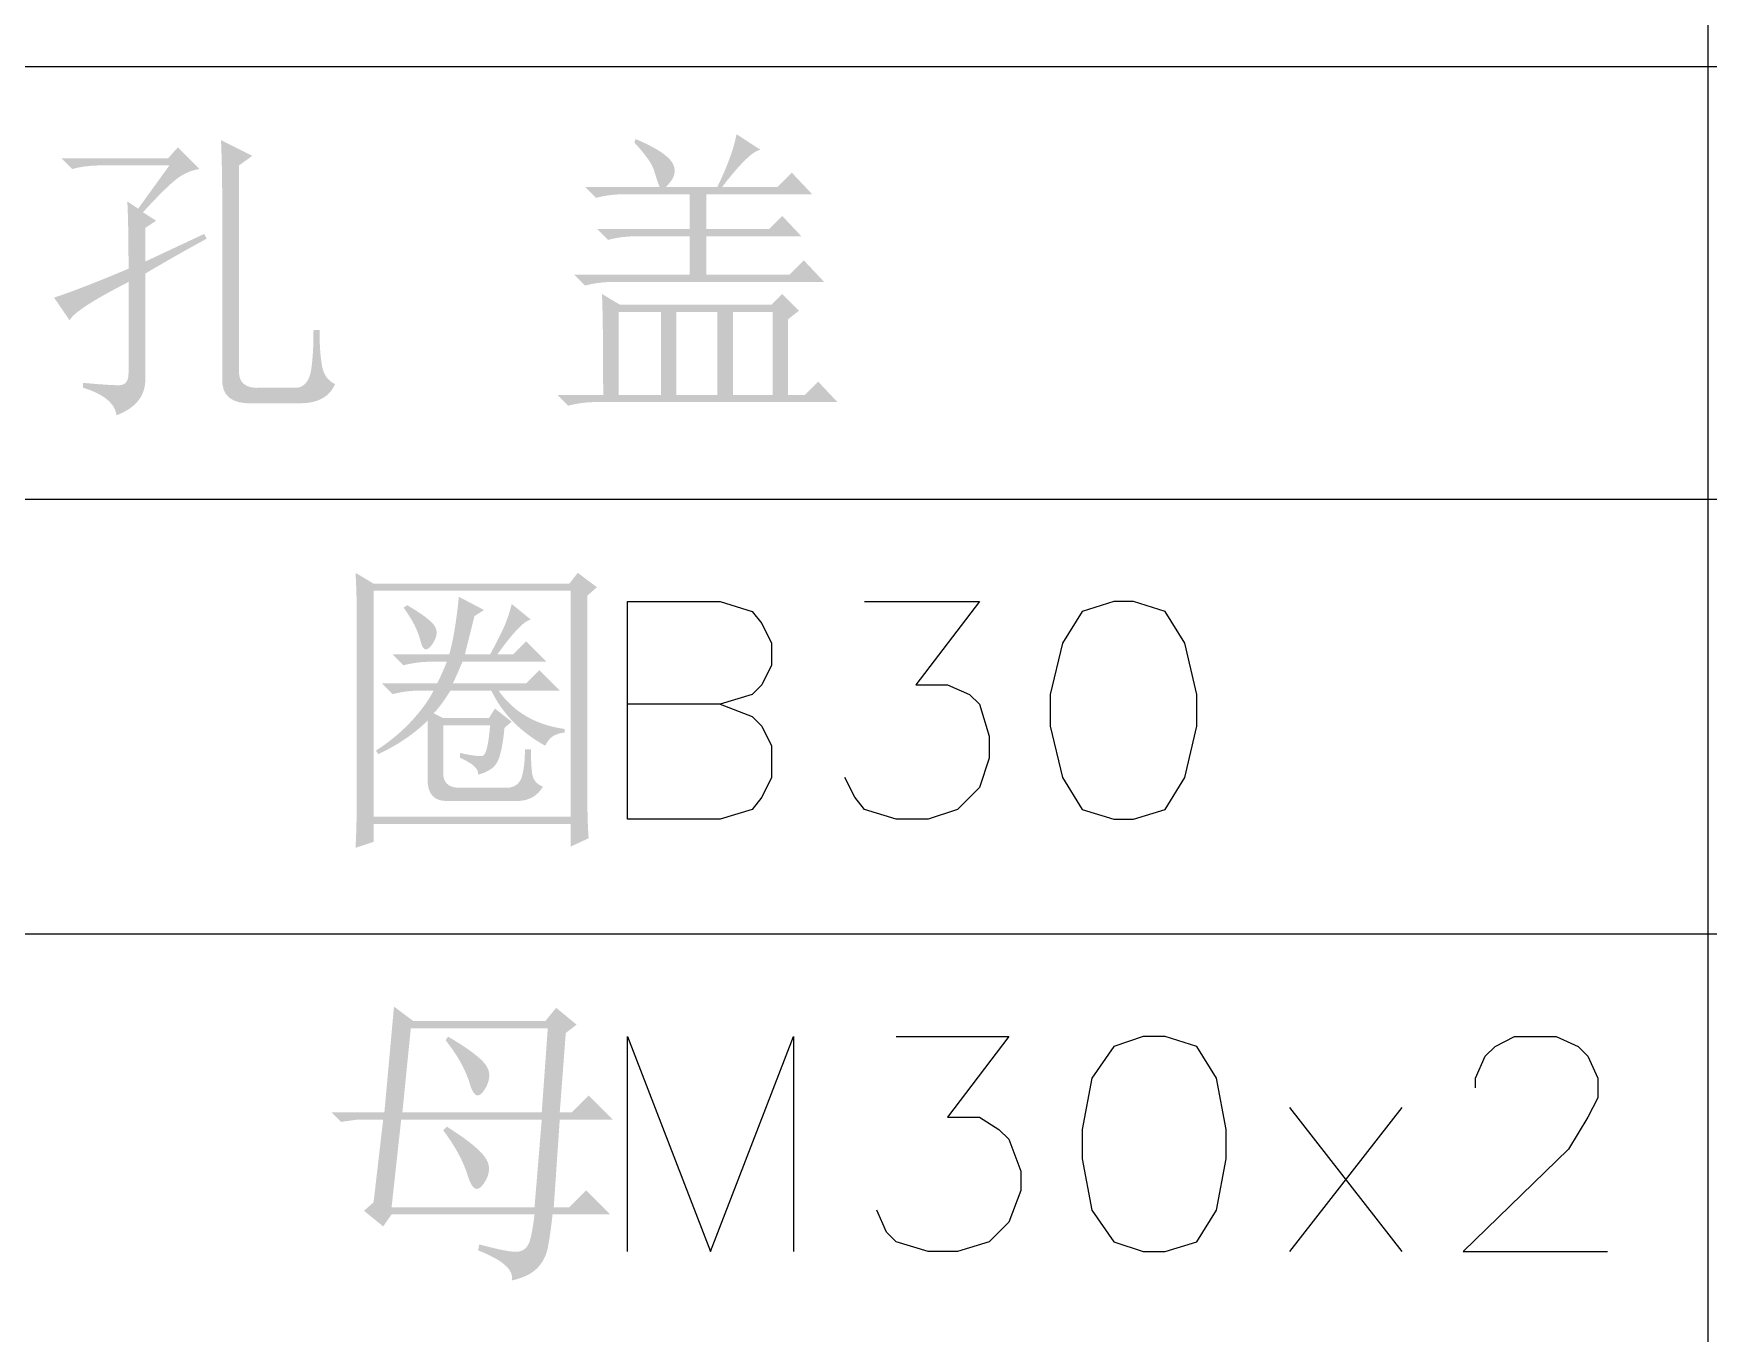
# Model space of a CAD drawing. Header units: millimetres. Extents: x 0 to 841, y 0 to 1189.
# Drawn here: x 707.77 to 736.78, y 148.38 to 170.9 of the extents above; entities that cross this region are included whole.
import ezdxf

# ---------------------------------------------------------------- set-up
doc = ezdxf.new("R2010")
doc.units = ezdxf.units.MM
doc.layers.add('C00-00-00', color=7, linetype='Continuous')

msp = doc.modelspace()

# ---------------------------------------------------------------- hatches: boundary and pattern name
at = {"layer": 'C00-00-00'}
h = msp.add_hatch(color=256, dxfattribs=at)
edge = h.paths.add_edge_path(flags=0)
edge.add_spline(control_points=[(719.884619, 166.078991), (719.884619, 166.078991), (719.884619, 164.643075), (719.884619, 164.643075), (719.884619, 164.643075), (720.571433, 164.643075), (720.571433, 164.643075), (720.571433, 164.643075), (720.571433, 166.078991), (720.571433, 166.078991), (720.571433, 166.078991), (719.884619, 166.078991), (719.884619, 166.078991)], knot_values=[0, 0, 0, 0, 1, 1, 1, 2, 2, 2, 3, 3, 3, 4, 4, 4, 4], degree=3, periodic=1)
edge = h.paths.add_edge_path(flags=0)
edge.add_spline(control_points=[(717.637314, 164.643075), (717.637314, 165.516751), (717.630148, 166.099386), (717.616368, 166.390979), (717.616368, 166.390979), (717.928356, 166.203566), (717.928356, 166.203566), (717.928356, 166.203566), (720.550487, 166.203566), (720.550487, 166.203566), (720.550487, 166.203566), (720.7379, 166.390979), (720.7379, 166.390979), (720.7379, 166.390979), (721.028942, 166.099386), (721.028942, 166.099386), (721.028942, 166.099386), (720.841529, 165.953865), (720.841529, 165.953865), (720.841529, 165.953865), (720.841529, 164.643075), (720.841529, 164.643075), (720.841529, 164.643075), (721.133122, 164.643075), (721.133122, 164.643075), (721.133122, 164.643075), (721.361876, 164.87183), (721.361876, 164.87183), (721.361876, 164.87183), (721.69481, 164.517949), (721.69481, 164.517949), (721.69481, 164.517949), (717.533135, 164.517949), (717.533135, 164.517949), (717.352336, 164.517949), (717.185869, 164.497554), (717.033734, 164.455662), (717.033734, 164.455662), (716.84632, 164.643075), (716.84632, 164.643075), (716.84632, 164.643075), (717.637314, 164.643075), (717.637314, 164.643075)], knot_values=[0, 0, 0, 0, 1, 1, 1, 2, 2, 2, 3, 3, 3, 4, 4, 4, 5, 5, 5, 6, 6, 6, 7, 7, 7, 8, 8, 8, 9, 9, 9, 10, 10, 10, 11, 11, 11, 12, 12, 12, 13, 13, 13, 14, 14, 14, 14], degree=3, periodic=1)
edge = h.paths.add_edge_path(flags=0)
edge.add_spline(control_points=[(717.907961, 166.078991), (717.907961, 166.078991), (717.907961, 164.643075), (717.907961, 164.643075), (717.907961, 164.643075), (718.636116, 164.643075), (718.636116, 164.643075), (718.636116, 164.643075), (718.636116, 166.078991), (718.636116, 166.078991), (718.636116, 166.078991), (717.907961, 166.078991), (717.907961, 166.078991)], knot_values=[0, 0, 0, 0, 1, 1, 1, 2, 2, 2, 3, 3, 3, 4, 4, 4, 4], degree=3, periodic=1)
edge = h.paths.add_edge_path(flags=0)
edge.add_spline(control_points=[(718.906763, 166.078991), (718.906763, 166.078991), (718.906763, 164.643075), (718.906763, 164.643075), (718.906763, 164.643075), (719.613972, 164.643075), (719.613972, 164.643075), (719.613972, 164.643075), (719.613972, 166.078991), (719.613972, 166.078991), (719.613972, 166.078991), (718.906763, 166.078991), (718.906763, 166.078991)], knot_values=[0, 0, 0, 0, 1, 1, 1, 2, 2, 2, 3, 3, 3, 4, 4, 4, 4], degree=3, periodic=1)
edge = h.paths.add_edge_path(flags=0)
edge.add_spline(control_points=[(718.199003, 169.075397), (718.559497, 168.922159), (718.774471, 168.779946), (718.843925, 168.648205), (718.913378, 168.516465), (718.871485, 168.381417), (718.71935, 168.243062), (718.71935, 168.243062), (719.613972, 168.243062), (719.613972, 168.243062), (719.79422, 168.617337), (719.905014, 168.922711), (719.946906, 169.158631), (719.946906, 169.158631), (720.363074, 168.887984), (720.363074, 168.887984), (720.237948, 168.873652), (720.015808, 168.658678), (719.697206, 168.243062), (719.697206, 168.243062), (720.654667, 168.243062), (720.654667, 168.243062), (720.654667, 168.243062), (720.904367, 168.492763), (720.904367, 168.492763), (720.904367, 168.492763), (721.257696, 168.117936), (721.257696, 168.117936), (721.257696, 168.117936), (719.426559, 168.117936), (719.426559, 168.117936), (719.426559, 168.117936), (719.426559, 167.514356), (719.426559, 167.514356), (719.426559, 167.514356), (720.508595, 167.514356), (720.508595, 167.514356), (720.508595, 167.514356), (720.7379, 167.743661), (720.7379, 167.743661), (720.7379, 167.743661), (721.070834, 167.389781), (721.070834, 167.389781), (721.070834, 167.389781), (719.426559, 167.389781), (719.426559, 167.389781), (719.426559, 167.389781), (719.426559, 166.723913), (719.426559, 166.723913), (719.426559, 166.723913), (720.862475, 166.723913), (720.862475, 166.723913), (720.862475, 166.723913), (721.112175, 166.973613), (721.112175, 166.973613), (721.112175, 166.973613), (721.466056, 166.598787), (721.466056, 166.598787), (721.466056, 166.598787), (717.824727, 166.598787), (717.824727, 166.598787), (717.643929, 166.598787), (717.477462, 166.577841), (717.325326, 166.5365), (717.325326, 166.5365), (717.137913, 166.723913), (717.137913, 166.723913), (717.137913, 166.723913), (719.135517, 166.723913), (719.135517, 166.723913), (719.135517, 166.723913), (719.135517, 167.389781), (719.135517, 167.389781), (719.135517, 167.389781), (718.219949, 167.389781), (718.219949, 167.389781), (718.03915, 167.389781), (717.872683, 167.368835), (717.720548, 167.327494), (717.720548, 167.327494), (717.533135, 167.514356), (717.533135, 167.514356), (717.533135, 167.514356), (719.135517, 167.514356), (719.135517, 167.514356), (719.135517, 167.514356), (719.135517, 168.117936), (719.135517, 168.117936), (719.135517, 168.117936), (718.011589, 168.117936), (718.011589, 168.117936), (717.831342, 168.117936), (717.664875, 168.09699), (717.512188, 168.055649), (717.512188, 168.055649), (717.325326, 168.243062), (717.325326, 168.243062), (717.325326, 168.243062), (718.61517, 168.243062), (718.61517, 168.243062), (718.587609, 168.311964), (718.55619, 168.405671), (718.521464, 168.523631), (718.486737, 168.641591), (718.372084, 168.804199), (718.178056, 169.012559), (718.178056, 169.012559), (718.199003, 169.075397), (718.199003, 169.075397)], knot_values=[0, 0, 0, 0, 1, 1, 1, 2, 2, 2, 3, 3, 3, 4, 4, 4, 5, 5, 5, 6, 6, 6, 7, 7, 7, 8, 8, 8, 9, 9, 9, 10, 10, 10, 11, 11, 11, 12, 12, 12, 13, 13, 13, 14, 14, 14, 15, 15, 15, 16, 16, 16, 17, 17, 17, 18, 18, 18, 19, 19, 19, 20, 20, 20, 21, 21, 21, 22, 22, 22, 23, 23, 23, 24, 24, 24, 25, 25, 25, 26, 26, 26, 27, 27, 27, 28, 28, 28, 29, 29, 29, 30, 30, 30, 31, 31, 31, 32, 32, 32, 33, 33, 33, 34, 34, 34, 35, 35, 35, 36, 36, 36, 36], degree=3, periodic=1)
h = msp.add_hatch(color=256, dxfattribs=at)
edge = h.paths.add_edge_path(flags=0)
edge.add_spline(control_points=[(711.038403, 168.034703), (711.038403, 168.381417), (711.031237, 168.721517), (711.018008, 169.054451), (711.018008, 169.054451), (711.55875, 168.783804), (711.55875, 168.783804), (711.55875, 168.783804), (711.329996, 168.617337), (711.329996, 168.617337), (711.329996, 168.617337), (711.329996, 165.12153), (711.329996, 165.12153), (711.301884, 164.858049), (711.433624, 164.740089), (711.725217, 164.76765), (711.725217, 164.76765), (712.349744, 164.76765), (712.349744, 164.76765), (712.474319, 164.795211), (712.550387, 164.896083), (712.577947, 165.069716), (712.605508, 165.242797), (712.61984, 165.47541), (712.61984, 165.766452), (712.61984, 165.766452), (712.724019, 165.766452), (712.724019, 165.766452), (712.724019, 165.516751), (712.7378, 165.312251), (712.765361, 165.152949), (712.792921, 164.993097), (712.86954, 164.88561), (712.994666, 164.830488), (712.897652, 164.608349), (712.696459, 164.497003), (712.391085, 164.497003), (712.391085, 164.497003), (711.55875, 164.497003), (711.55875, 164.497003), (711.198256, 164.483774), (711.024623, 164.629295), (711.038403, 164.934117), (711.038403, 164.934117), (711.038403, 168.034703), (711.038403, 168.034703)], knot_values=[0, 0, 0, 0, 1, 1, 1, 2, 2, 2, 3, 3, 3, 4, 4, 4, 5, 5, 5, 6, 6, 6, 7, 7, 7, 8, 8, 8, 9, 9, 9, 10, 10, 10, 11, 11, 11, 12, 12, 12, 13, 13, 13, 14, 14, 14, 15, 15, 15, 15], degree=3, periodic=1)
edge = h.paths.add_edge_path(flags=0)
edge.add_spline(control_points=[(710.768308, 167.347889), (710.435374, 167.167641), (710.081493, 166.966448), (709.706667, 166.744859), (709.706667, 166.744859), (709.706667, 164.913722), (709.706667, 164.913722), (709.706667, 164.62268), (709.5402, 164.414321), (709.207266, 164.289195), (709.179705, 164.497554), (708.985126, 164.656856), (708.624631, 164.76765), (708.624631, 164.76765), (708.624631, 164.850883), (708.624631, 164.850883), (708.930005, 164.823323), (709.137813, 164.809542), (709.249158, 164.809542), (709.359953, 164.809542), (709.415625, 164.878444), (709.415625, 165.01735), (709.415625, 165.01735), (709.415625, 166.598787), (709.415625, 166.598787), (708.791098, 166.279633), (708.450999, 166.057494), (708.395877, 165.932919), (708.395877, 165.932919), (708.12523, 166.328691), (708.12523, 166.328691), (708.388711, 166.411374), (708.81921, 166.577841), (709.415625, 166.828093), (709.415625, 167.355054), (709.40846, 167.74311), (709.394679, 167.993362), (709.394679, 167.993362), (709.582092, 167.868236), (709.582092, 167.868236), (709.582092, 167.868236), (710.122835, 168.617337), (710.122835, 168.617337), (710.122835, 168.617337), (708.93717, 168.617337), (708.93717, 168.617337), (708.756372, 168.617337), (708.589905, 168.596391), (708.437769, 168.55505), (708.437769, 168.55505), (708.250356, 168.742463), (708.250356, 168.742463), (708.250356, 168.742463), (710.10244, 168.742463), (710.10244, 168.742463), (710.10244, 168.742463), (710.268907, 168.929325), (710.268907, 168.929325), (710.268907, 168.929325), (710.643182, 168.55505), (710.643182, 168.55505), (710.531836, 168.540718), (710.417735, 168.495519), (710.299775, 168.419451), (710.181815, 168.343383), (709.970148, 168.138882), (709.665326, 167.805948), (709.665326, 167.805948), (709.89408, 167.660428), (709.89408, 167.660428), (709.89408, 167.660428), (709.706667, 167.535302), (709.706667, 167.535302), (709.706667, 167.535302), (709.706667, 166.952667), (709.706667, 166.952667), (709.942587, 167.063461), (710.282136, 167.222763), (710.726415, 167.431122), (710.726415, 167.431122), (710.768308, 167.347889), (710.768308, 167.347889)], knot_values=[0, 0, 0, 0, 1, 1, 1, 2, 2, 2, 3, 3, 3, 4, 4, 4, 5, 5, 5, 6, 6, 6, 7, 7, 7, 8, 8, 8, 9, 9, 9, 10, 10, 10, 11, 11, 11, 12, 12, 12, 13, 13, 13, 14, 14, 14, 15, 15, 15, 16, 16, 16, 17, 17, 17, 18, 18, 18, 19, 19, 19, 20, 20, 20, 21, 21, 21, 22, 22, 22, 23, 23, 23, 24, 24, 24, 25, 25, 25, 26, 26, 26, 27, 27, 27, 27], degree=3, periodic=1)
h = msp.add_hatch(color=256, dxfattribs=at)
edge = h.paths.add_edge_path(flags=0)
edge.add_spline(control_points=[(713.348273, 161.560181), (713.348273, 161.560181), (713.660261, 161.372768), (713.660261, 161.372768), (713.660261, 161.372768), (717.051888, 161.372768), (717.051888, 161.372768), (717.051888, 161.372768), (717.197409, 161.560181), (717.197409, 161.560181), (717.197409, 161.560181), (717.530343, 161.310481), (717.530343, 161.310481), (717.530343, 161.310481), (717.363876, 161.16496), (717.363876, 161.16496), (717.363876, 161.16496), (717.363876, 157.606314), (717.363876, 157.606314), (717.363876, 157.397954), (717.370491, 157.183532), (717.384822, 156.961392), (717.384822, 156.961392), (717.072835, 156.815871), (717.072835, 156.815871), (717.072835, 156.815871), (717.072835, 157.211092), (717.072835, 157.211092), (717.072835, 157.211092), (713.660261, 157.211092), (713.660261, 157.211092), (713.660261, 157.211092), (713.660261, 156.899105), (713.660261, 156.899105), (713.660261, 156.899105), (713.348273, 156.794925), (713.348273, 156.794925), (713.361502, 157.058406), (713.368668, 157.328501), (713.368668, 157.606314), (713.368668, 157.606314), (713.368668, 160.852421), (713.368668, 160.852421), (713.368668, 161.074009), (713.361502, 161.309929), (713.348273, 161.560181), (713.348273, 161.560181), (713.348273, 161.560181), (713.348273, 161.560181)], knot_values=[0, 0, 0, 0, 1, 1, 1, 2, 2, 2, 3, 3, 3, 4, 4, 4, 5, 5, 5, 6, 6, 6, 7, 7, 7, 8, 8, 8, 9, 9, 9, 10, 10, 10, 11, 11, 11, 12, 12, 12, 13, 13, 13, 14, 14, 14, 15, 15, 15, 16, 16, 16, 16], degree=3, periodic=1)
edge = h.paths.add_edge_path(flags=0)
edge.add_spline(control_points=[(713.660261, 161.248193), (713.660261, 161.248193), (713.660261, 157.336218), (713.660261, 157.336218), (713.660261, 157.336218), (717.072835, 157.336218), (717.072835, 157.336218), (717.072835, 157.336218), (717.072835, 161.248193), (717.072835, 161.248193), (717.072835, 161.248193), (713.660261, 161.248193), (713.660261, 161.248193)], knot_values=[0, 0, 0, 0, 1, 1, 1, 2, 2, 2, 3, 3, 3, 4, 4, 4, 4], degree=3, periodic=1)
edge = h.paths.add_edge_path(flags=0)
edge.add_spline(control_points=[(714.242895, 160.998493), (714.506376, 160.845255), (714.665677, 160.723987), (714.72135, 160.634139), (714.776472, 160.54374), (714.759384, 160.436253), (714.668985, 160.311678), (714.578585, 160.186553), (714.512991, 160.210806), (714.47165, 160.384439), (714.429757, 160.55752), (714.332743, 160.748241), (714.180608, 160.9566), (714.180608, 160.9566), (714.242895, 160.998493), (714.242895, 160.998493)], knot_values=[0, 0, 0, 0, 1, 1, 1, 2, 2, 2, 3, 3, 3, 4, 4, 4, 5, 5, 5, 5], degree=3, periodic=1)
edge = h.paths.add_edge_path(flags=0)
edge.add_spline(control_points=[(714.763243, 159.64581), (714.818364, 159.756605), (714.874037, 159.881179), (714.92971, 160.020086), (714.92971, 160.020086), (714.680009, 160.020086), (714.680009, 160.020086), (714.49921, 160.020086), (714.332743, 159.999139), (714.180608, 159.957798), (714.180608, 159.957798), (713.993195, 160.145211), (713.993195, 160.145211), (713.993195, 160.145211), (714.971051, 160.145211), (714.971051, 160.145211), (715.012392, 160.297347), (715.047118, 160.463814), (715.074679, 160.644612), (715.10224, 160.82486), (715.123186, 160.991327), (715.137518, 161.144014), (715.137518, 161.144014), (715.574631, 160.915259), (715.574631, 160.915259), (715.574631, 160.915259), (715.408164, 160.811079), (715.408164, 160.811079), (715.352492, 160.58894), (715.296819, 160.3668), (715.241697, 160.145211), (715.241697, 160.145211), (715.678811, 160.145211), (715.678811, 160.145211), (715.761493, 160.297347), (715.834254, 160.43956), (715.897092, 160.571301), (715.95938, 160.703041), (716.011194, 160.852421), (716.053086, 161.018888), (716.053086, 161.018888), (716.38602, 160.748792), (716.38602, 160.748792), (716.274675, 160.734461), (716.080647, 160.533267), (715.803386, 160.145211), (715.803386, 160.145211), (716.074032, 160.145211), (716.074032, 160.145211), (716.074032, 160.145211), (716.302787, 160.373966), (716.302787, 160.373966), (716.302787, 160.373966), (716.656667, 160.020086), (716.656667, 160.020086), (716.656667, 160.020086), (715.199805, 160.020086), (715.199805, 160.020086), (715.130352, 159.853619), (715.07523, 159.728493), (715.033338, 159.64581), (715.033338, 159.64581), (716.302787, 159.64581), (716.302787, 159.64581), (716.302787, 159.64581), (716.531541, 159.874565), (716.531541, 159.874565), (716.531541, 159.874565), (716.885421, 159.520685), (716.885421, 159.520685), (716.885421, 159.520685), (715.824332, 159.520685), (715.824332, 159.520685), (716.087813, 159.145858), (716.469254, 158.92427), (716.968655, 158.854816), (716.968655, 158.854816), (716.968655, 158.792529), (716.968655, 158.792529), (716.802188, 158.778198), (716.690842, 158.70213), (716.635721, 158.563775), (716.205773, 158.799695), (715.893234, 159.118297), (715.699206, 159.520685), (715.699206, 159.520685), (714.991997, 159.520685), (714.991997, 159.520685), (714.880651, 159.340437), (714.783637, 159.208697), (714.700404, 159.125463), (714.700404, 159.125463), (714.866871, 159.04223), (714.866871, 159.04223), (714.866871, 159.04223), (715.657865, 159.04223), (715.657865, 159.04223), (715.657865, 159.04223), (715.762045, 159.208697), (715.762045, 159.208697), (715.762045, 159.208697), (716.053086, 158.979942), (716.053086, 158.979942), (716.053086, 158.979942), (715.928512, 158.875763), (715.928512, 158.875763), (715.9004, 158.58417), (715.858507, 158.386283), (715.803386, 158.282655), (715.747713, 158.178475), (715.636919, 158.105715), (715.470452, 158.064374), (715.484232, 158.161388), (715.380052, 158.258402), (715.158464, 158.355415), (715.158464, 158.355415), (715.158464, 158.438649), (715.158464, 158.438649), (715.352492, 158.396757), (715.480374, 158.379669), (715.543212, 158.386835), (715.605499, 158.393449), (715.650699, 158.570389), (715.678811, 158.917655), (715.678811, 158.917655), (714.866871, 158.917655), (714.866871, 158.917655), (714.866871, 158.917655), (714.866871, 158.08532), (714.866871, 158.08532), (714.866871, 157.932082), (714.950105, 157.848849), (715.116572, 157.835619), (715.116572, 157.835619), (715.990799, 157.835619), (715.990799, 157.835619), (716.115374, 157.848849), (716.1953, 157.914994), (716.230026, 158.032954), (716.264202, 158.150915), (716.281841, 158.306908), (716.281841, 158.501487), (716.281841, 158.501487), (716.38602, 158.501487), (716.38602, 158.501487), (716.38602, 158.33502), (716.392635, 158.196114), (716.406966, 158.08532), (716.420747, 157.973974), (716.483034, 157.897907), (716.59438, 157.856014), (716.496815, 157.689547), (716.344128, 157.606314), (716.13632, 157.606314), (716.13632, 157.606314), (714.92971, 157.606314), (714.92971, 157.606314), (714.693789, 157.606314), (714.582444, 157.744669), (714.596776, 158.022481), (714.596776, 158.022481), (714.596776, 159.000888), (714.596776, 159.000888), (714.374636, 158.778749), (714.090209, 158.584721), (713.743494, 158.418254), (713.743494, 158.418254), (713.701602, 158.480541), (713.701602, 158.480541), (713.937522, 158.632677), (714.142023, 158.802451), (714.315656, 158.989864), (714.488737, 159.177277), (714.61717, 159.354217), (714.700404, 159.520685), (714.700404, 159.520685), (714.492596, 159.520685), (714.492596, 159.520685), (714.311797, 159.520685), (714.14533, 159.499738), (713.993195, 159.458397), (713.993195, 159.458397), (713.805782, 159.64581), (713.805782, 159.64581), (713.805782, 159.64581), (714.763243, 159.64581), (714.763243, 159.64581)], knot_values=[0, 0, 0, 0, 1, 1, 1, 2, 2, 2, 3, 3, 3, 4, 4, 4, 5, 5, 5, 6, 6, 6, 7, 7, 7, 8, 8, 8, 9, 9, 9, 10, 10, 10, 11, 11, 11, 12, 12, 12, 13, 13, 13, 14, 14, 14, 15, 15, 15, 16, 16, 16, 17, 17, 17, 18, 18, 18, 19, 19, 19, 20, 20, 20, 21, 21, 21, 22, 22, 22, 23, 23, 23, 24, 24, 24, 25, 25, 25, 26, 26, 26, 27, 27, 27, 28, 28, 28, 29, 29, 29, 30, 30, 30, 31, 31, 31, 32, 32, 32, 33, 33, 33, 34, 34, 34, 35, 35, 35, 36, 36, 36, 37, 37, 37, 38, 38, 38, 39, 39, 39, 40, 40, 40, 41, 41, 41, 42, 42, 42, 43, 43, 43, 44, 44, 44, 45, 45, 45, 46, 46, 46, 47, 47, 47, 48, 48, 48, 49, 49, 49, 50, 50, 50, 51, 51, 51, 52, 52, 52, 53, 53, 53, 54, 54, 54, 55, 55, 55, 56, 56, 56, 57, 57, 57, 58, 58, 58, 59, 59, 59, 60, 60, 60, 61, 61, 61, 62, 62, 62, 62], degree=3, periodic=1)
h = msp.add_hatch(color=256, dxfattribs=at)
edge = h.paths.add_edge_path(flags=0)
edge.add_spline(control_points=[(716.989601, 153.587456), (716.989601, 153.587456), (716.885421, 152.213828), (716.885421, 152.213828), (716.885421, 152.213828), (717.093781, 152.213828), (717.093781, 152.213828), (717.093781, 152.213828), (717.384822, 152.505421), (717.384822, 152.505421), (717.384822, 152.505421), (717.80099, 152.089253), (717.80099, 152.089253), (717.80099, 152.089253), (716.885421, 152.089253), (716.885421, 152.089253), (716.885421, 152.089253), (716.781242, 150.570104), (716.781242, 150.570104), (716.781242, 150.570104), (717.051888, 150.570104), (717.051888, 150.570104), (717.051888, 150.570104), (717.343481, 150.861145), (717.343481, 150.861145), (717.343481, 150.861145), (717.759649, 150.444978), (717.759649, 150.444978), (717.759649, 150.444978), (716.760847, 150.444978), (716.760847, 150.444978), (716.732735, 150.195277), (716.704623, 150.00125), (716.677062, 149.862343), (716.649501, 149.723988), (716.587214, 149.606028), (716.4902, 149.509014), (716.393186, 149.412), (716.247114, 149.342547), (716.053086, 149.300655), (716.094427, 149.481454), (715.9004, 149.654535), (715.470452, 149.821002), (715.470452, 149.821002), (715.491398, 149.925182), (715.491398, 149.925182), (715.851893, 149.827617), (716.076789, 149.786276), (716.167188, 149.800056), (716.257587, 149.813836), (716.319874, 149.865651), (716.354601, 149.95605), (716.389328, 150.046449), (716.420747, 150.209058), (716.448308, 150.444978), (716.448308, 150.444978), (713.972249, 150.444978), (713.972249, 150.444978), (713.972249, 150.444978), (713.826728, 150.23717), (713.826728, 150.23717), (713.826728, 150.23717), (713.493794, 150.507816), (713.493794, 150.507816), (713.493794, 150.507816), (713.660261, 150.653337), (713.660261, 150.653337), (713.660261, 150.653337), (713.826728, 152.089253), (713.826728, 152.089253), (713.826728, 152.089253), (713.389614, 152.089253), (713.389614, 152.089253), (713.389614, 152.089253), (713.098572, 152.047361), (713.098572, 152.047361), (713.098572, 152.047361), (712.932105, 152.213828), (712.932105, 152.213828), (712.932105, 152.213828), (713.847674, 152.213828), (713.847674, 152.213828), (713.847674, 152.213828), (714.014141, 154.044965), (714.014141, 154.044965), (714.014141, 154.044965), (714.347075, 153.795264), (714.347075, 153.795264), (714.347075, 153.795264), (716.635721, 153.795264), (716.635721, 153.795264), (716.635721, 153.795264), (716.823134, 154.024019), (716.823134, 154.024019), (716.823134, 154.024019), (717.177014, 153.732977), (717.177014, 153.732977), (717.177014, 153.732977), (716.989601, 153.587456), (716.989601, 153.587456)], knot_values=[0, 0, 0, 0, 1, 1, 1, 2, 2, 2, 3, 3, 3, 4, 4, 4, 5, 5, 5, 6, 6, 6, 7, 7, 7, 8, 8, 8, 9, 9, 9, 10, 10, 10, 11, 11, 11, 12, 12, 12, 13, 13, 13, 14, 14, 14, 15, 15, 15, 16, 16, 16, 17, 17, 17, 18, 18, 18, 19, 19, 19, 20, 20, 20, 21, 21, 21, 22, 22, 22, 23, 23, 23, 24, 24, 24, 25, 25, 25, 26, 26, 26, 27, 27, 27, 28, 28, 28, 29, 29, 29, 30, 30, 30, 31, 31, 31, 32, 32, 32, 33, 33, 33, 33], degree=3, periodic=1)
edge = h.paths.add_edge_path(flags=0)
edge.add_spline(control_points=[(716.573433, 152.213828), (716.573433, 152.213828), (716.677613, 153.67069), (716.677613, 153.67069), (716.677613, 153.67069), (714.305183, 153.67069), (714.305183, 153.67069), (714.305183, 153.67069), (714.159662, 152.213828), (714.159662, 152.213828), (714.159662, 152.213828), (716.573433, 152.213828), (716.573433, 152.213828)], knot_values=[0, 0, 0, 0, 1, 1, 1, 2, 2, 2, 3, 3, 3, 4, 4, 4, 4], degree=3, periodic=1)
edge = h.paths.add_edge_path(flags=0)
edge.add_spline(control_points=[(716.448308, 150.570104), (716.448308, 150.570104), (716.573433, 152.089253), (716.573433, 152.089253), (716.573433, 152.089253), (714.138716, 152.089253), (714.138716, 152.089253), (714.138716, 152.089253), (713.972249, 150.570104), (713.972249, 150.570104), (713.972249, 150.570104), (716.448308, 150.570104), (716.448308, 150.570104)], knot_values=[0, 0, 0, 0, 1, 1, 1, 2, 2, 2, 3, 3, 3, 4, 4, 4, 4], degree=3, periodic=1)
edge = h.paths.add_edge_path(flags=0)
edge.add_spline(control_points=[(714.950105, 153.524618), (715.283039, 153.33059), (715.498012, 153.170737), (715.595026, 153.046163), (715.69204, 152.921037), (715.688733, 152.775516), (715.585105, 152.609049), (715.480925, 152.442582), (715.394384, 152.477309), (715.324931, 152.713229), (715.255478, 152.949149), (715.116572, 153.198849), (714.908763, 153.46233), (714.908763, 153.46233), (714.950105, 153.524618), (714.950105, 153.524618)], knot_values=[0, 0, 0, 0, 1, 1, 1, 2, 2, 2, 3, 3, 3, 4, 4, 4, 5, 5, 5, 5], degree=3, periodic=1)
edge = h.paths.add_edge_path(flags=0)
edge.add_spline(control_points=[(714.92971, 151.964127), (715.262644, 151.755768), (715.480925, 151.582686), (715.585105, 151.44378), (715.688733, 151.304874), (715.685426, 151.152738), (715.574631, 150.986271), (715.463286, 150.819804), (715.369579, 150.861145), (715.293512, 151.110846), (715.217444, 151.360546), (715.07523, 151.624027), (714.866871, 151.90184), (714.866871, 151.90184), (714.92971, 151.964127), (714.92971, 151.964127)], knot_values=[0, 0, 0, 0, 1, 1, 1, 2, 2, 2, 3, 3, 3, 4, 4, 4, 5, 5, 5, 5], degree=3, periodic=1)

# ---------------------------------------------------------------- linework, layer by layer
at = {"layer": 'C00-00-00', "lineweight": 25}
for points in [[(685.165, 290.473694), (736.769333, 290.473694), (736.769333, 12.640028)], [(718.058, 157.293028), (718.058, 161.060694), (719.666667, 161.060694), (720.217, 160.891361), (720.386333, 160.679694), (720.555667, 160.341028), (720.555667, 159.960028), (720.386333, 159.621361), (720.217, 159.452028), (719.666667, 159.282694), (718.058, 159.282694)], [(722.164333, 161.060694), (724.154, 161.060694), (723.053333, 159.621361), (723.603667, 159.621361), (723.984667, 159.452028), (724.154, 159.282694), (724.323333, 158.732361), (724.323333, 158.351361), (724.154, 157.843361), (723.773, 157.462361), (723.265, 157.293028), (722.714667, 157.293028), (722.164333, 157.462361), (721.995, 157.674028), (721.825667, 158.012694)], [(719.666667, 159.282694), (720.217, 159.071028), (720.386333, 158.901694), (720.555667, 158.563028), (720.555667, 158.012694), (720.386333, 157.674028), (720.217, 157.462361), (719.666667, 157.293028), (718.058, 157.293028)], [(718.058, 149.800028), (718.058, 153.525361), (719.497333, 149.800028), (720.936667, 153.525361), (720.936667, 149.800028)], [(722.714667, 153.525361), (724.662, 153.525361), (723.603667, 152.128361), (724.154, 152.128361), (724.492667, 151.916694), (724.662, 151.747361), (724.873667, 151.197028), (724.873667, 150.858361), (724.662, 150.308028), (724.323333, 149.969361), (723.773, 149.800028), (723.265, 149.800028), (722.714667, 149.969361), (722.545333, 150.138694), (722.376, 150.519694)], [(732.747667, 152.636361), (732.747667, 152.805694), (732.917, 153.186694), (733.086333, 153.356028), (733.425, 153.525361), (734.144667, 153.525361), (734.525667, 153.356028), (734.695, 153.186694), (734.864333, 152.805694), (734.864333, 152.467028), (734.695, 152.128361), (734.356333, 151.578028), (732.536, 149.800028), (735.033667, 149.800028)]]:
    msp.add_lwpolyline(points, dxfattribs=at)
for points in [[(726.482333, 161.060694), (725.932, 160.891361), (725.593333, 160.341028), (725.381667, 159.452028), (725.381667, 158.901694), (725.593333, 158.012694), (725.932, 157.462361), (726.482333, 157.293028), (726.821, 157.293028), (727.371333, 157.462361), (727.71, 158.012694), (727.921667, 158.901694), (727.921667, 159.452028), (727.71, 160.341028), (727.371333, 160.891361), (726.821, 161.060694)], [(726.990333, 153.525361), (726.482333, 153.356028), (726.101333, 152.805694), (725.932, 151.916694), (725.932, 151.408694), (726.101333, 150.519694), (726.482333, 149.969361), (726.990333, 149.800028), (727.371333, 149.800028), (727.921667, 149.969361), (728.260333, 150.519694), (728.429667, 151.408694), (728.429667, 151.916694), (728.260333, 152.805694), (727.921667, 153.356028), (727.371333, 153.525361)]]:
    msp.add_lwpolyline(points, close=True, dxfattribs=at)
for points in [[(673.904333, 170.331694), (673.904333, 170.331694), (795.909, 170.331694), (795.909, 170.331694)], [(673.904333, 162.838694), (673.904333, 162.838694), (795.909, 162.838694), (795.909, 162.838694)], [(673.904333, 155.303361), (673.904333, 155.303361), (795.909, 155.303361), (795.909, 155.303361)], [(729.530333, 149.800028), (729.530333, 149.800028), (731.477667, 152.297694), (731.477667, 152.297694)], [(731.477667, 149.800028), (731.477667, 149.800028), (729.530333, 152.297694), (729.530333, 152.297694)]]:
    msp.add_open_spline(points, degree=3, dxfattribs=at)

doc.saveas('drawing.dxf')
